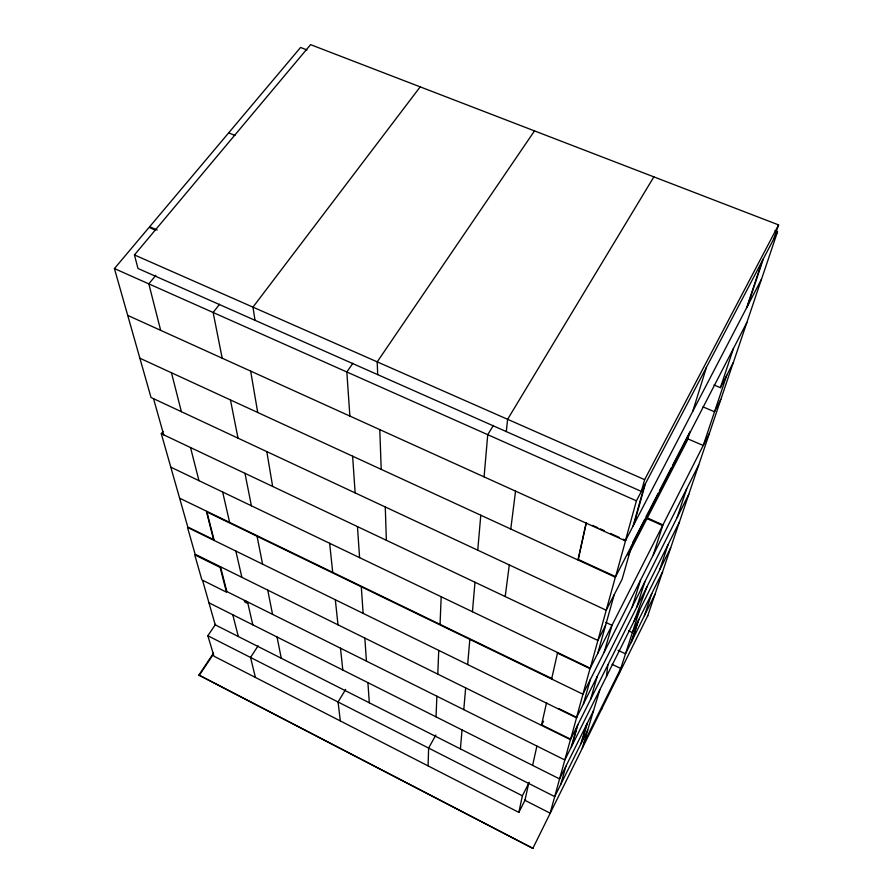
<?xml version="1.0" encoding="UTF-8"?>
<svg xmlns="http://www.w3.org/2000/svg" width="893" height="893" viewBox="0 0 893 893"><rect width="100%" height="100%" fill="white"/><g stroke="black" fill="none" stroke-linecap="round" stroke-linejoin="round"><path stroke-width="1.34" d="M428.093 765.893L428.618 748.088L435.873 735.028M436.03 716.856L436.878 696.227M437.782 674.126L438.742 650.383M440.048 624.363L441.187 596.747M460.408 748.892L462.038 729.916M463.78 709.634L465.655 687.9M467.664 664.537L469.83 639.377M472.442 611.727L474.987 582.247M477.755 550.2L480.78 515.216M484.084 476.873L487.734 434.69L493.349 425.448M506.298 431.587L507.615 419.308L653.866 176.87M606.447 676.548L607.865 664.872M510.774 529.036L515.551 491.139M505.192 596.557L509.3 564.945M215.559 624.307L207.857 635.749L213.985 656.221L518.844 812.373L522.372 795.786L529.259 782.257M528.667 783.429L524.95 800.329L550.144 813.166L570.415 739.661L679.528 521.769L698.694 464.974M532.63 765.379L536.883 746.057M541.437 725.339L546.583 702.601M551.628 679.026L557.6 652.537M577.983 559.978L586.098 523.097M586.4 522.55L578.262 559.453L615.623 576.655L625.647 540.332L623.113 539.193M198.905 675.086L532.853 848.35L198.905 675.086L213.55 653.118M570.415 739.661L195.132 554.24L187.497 527.395L576.443 717.793L589.994 668.667L662.595 525.553L646.409 518.308M746.872 322.473L615.344 577.191L590.24 668.187L170.797 467.162M127.71 315.396L625.357 540.89L636.408 500.839L777.524 231.778L774.934 230.785M778.573 224.902L644.634 479.664L641.364 491.407L137.98 268.469L134.441 254.929L310.585 44.65L778.573 224.902L774.008 238.498M633.115 525.977L644.489 485.435M560.849 784.233L565.905 766.216M571.319 746.928L577.135 726.243M583.386 703.997L590.362 679.528M597.663 653.564L614.205 594.693M633.974 524.325L645.382 483.738M571.966 745.633L577.804 724.915M631.798 545.322L622.075 579.345L606.224 610.232L151.029 397.508L114.427 268.57L149.075 227.402L155.36 230.126M604.215 652.08L611.995 625.312L605.8 622.399M590.574 699.409L597.25 676.403M580.863 743.858L586.511 724.792M581.845 741.871L587.527 722.75M582.247 748.234L599.806 689.854M692.778 411.282L706.452 367.302M632.199 606.905L640.493 580.238M690.043 431.587L687.219 440.562L628.058 555.279M636.72 607.262L644.791 581.845M653.252 554.966L662.93 524.905L709.455 433.205M619.039 673.802L639.689 609.919M630.96 642.804L637.97 621.294M631.864 640.973L638.908 619.429M746.727 307.549L762.22 260.968M644.411 615.668L651.767 593.555M659.693 569.812L668.064 544.663M677.117 517.56L686.717 488.705M714.009 384.983L720.405 387.662L733.466 348.437M747.776 305.54L763.303 258.903M726.746 375.317L703.226 445.484L686.684 438.374M647.604 616.203L670.688 547.789M679.428 521.958L670.777 547.61L564.811 759.976L226.733 591.512M733.22 362.692L698.795 464.773L582.95 694.207L206.484 511.745L213.751 540.243M761.472 279.208L733.432 362.279L720.405 387.662M777.524 231.778L761.584 278.996L625.357 540.89M634.086 621.137L646.923 586.88M601.48 709.511L601.77 708.741M583.698 743.389L620.758 668.477L612.107 664.359M532.853 848.35L647.793 615.645M587.717 730.028L554.709 796.601L215.213 624.832L202.644 580.629M654.96 594.403L625.491 653.832L617.967 650.271M593.566 710.605L559.587 778.919L208.951 602.797M662.573 571.821L632.367 632.579L628.583 630.804M576.443 717.793L688.782 494.354M518.844 812.373L525.53 799.179M605.577 625.379L597.886 640.448L161.298 433.708L162.972 431.498M720.818 399.417L714.523 411.762L703.003 406.884M543.569 721.209L541.671 724.893L570.638 739.203L576.677 717.336L558.616 708.495M632.635 542.721L644.757 519.257M646.03 516.79L658.152 493.327M659.425 490.86L671.547 467.396M672.82 464.929L689.407 432.826M345.658 689.407L338.056 701.998L340.333 720.941M258.099 645.818L250.531 657.46L255.42 677.441M199.083 675.61L212.947 654.815M534.505 130.891L377.214 361.866L377.683 374.625M352.891 363.25L346.841 371.99L349.866 416.06M420.19 86.867L252.965 307.136L255.041 320.308M219.578 304.223L213.148 312.505L222.19 358.205M155.84 275.312L148.83 283.885L160.662 330.321M306.924 49.919L300.561 47.463L149.644 226.733L157.19 230.003M228.675 132.867L234.982 135.446M134.441 254.929L644.634 479.664M114.427 268.57L636.408 500.839M646.744 517.661L662.93 524.905M592.729 525.419L597.797 527.718M600.319 528.868L604.126 530.587M610.455 533.456L619.318 537.463M139.866 358.216L615.344 577.191M557.344 653.029L589.994 668.667M179.605 498.171L551.874 678.557M207.857 635.749L522.372 795.786M161.298 433.708L187.787 526.993L214.03 539.841L206.774 511.343M153.54 398.691L163.72 434.858M171.467 372.761L181.391 411.695M190.522 447.549L198.96 480.657M220.526 566.787L226.855 591.568M232.772 614.775L238.331 636.53M222.658 492.021L229.635 522.416M235.841 551.059L241.88 577.336M247.528 601.871L252.797 624.832M230.45 399.93L238.018 438.162M244.972 473.335L251.402 505.795M257.061 536.258L262.587 564.153M267.744 590.117L272.544 614.339M277.042 636.999L281.262 658.241M250.665 371.108L257.72 412.488M266.806 451.612L272.644 486.439M329.64 543.29L332.721 572.368M335.321 599.75L338 624.821M340.49 648.195L342.812 670.04M352.623 456.2L355.146 492.903M357.457 526.602L359.589 557.645M361.297 586.779L363.127 613.368M364.835 638.082L366.431 661.121M367.916 682.643L369.311 702.791M379.782 429.611L381.211 469.361M385.274 506.978L386.356 540.287M220.124 567.379L194.73 554.821L201.874 579.892L226.465 592.148L220.124 567.379M244.727 601.625A1.942 0.647 33.1 0 0 247.595 603.054A1.942 0.647 33.1 0 0 245.865 601.045A1.942 0.647 33.1 0 0 244.727 601.625"/></g></svg>
